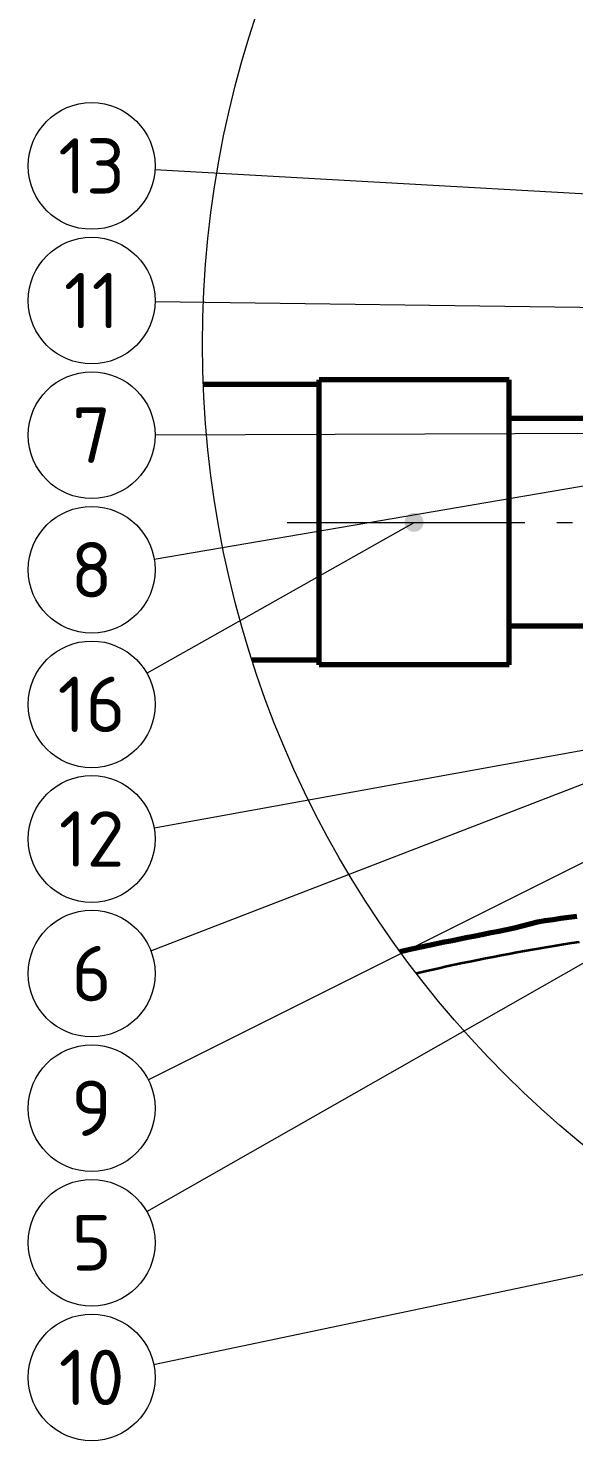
# Model space of a CAD drawing. Header units: millimetres. Extents: x 0 to 2208, y 0 to 420.
# Drawn here: x 740.4 to 774.8, y 256.5 to 345.7 of the extents above; entities that cross this region are included whole.
import ezdxf
from ezdxf.enums import TextEntityAlignment as Align

# ---------------------------------------------------------------- set-up
doc = ezdxf.new("R2010")
doc.units = ezdxf.units.MM
doc.linetypes.add('IRAM-E-TRAZOS', pattern=[5, 4, -1])
doc.linetypes.add('IRAM-F-TRAZO-PUNTO', pattern=[20, 15, -2, 1, -2])
for name, color, linetype, lineweight in [('01-VISIBLE', 7, 'CONTINUOUS', 70), ('02-OCULTA', 4, 'IRAM-E-TRAZOS', 35), ('03-EJE', 1, 'IRAM-F-TRAZO-PUNTO', 18), ('06-TEXTO', 7, 'CONTINUOUS', 25), ('08-FINA', 5, 'CONTINUOUS', 18)]:
    doc.layers.add(name, color=color, linetype=linetype, lineweight=lineweight)
doc.styles.add('ISO3098', font='isocpeur.ttf')

msp = doc.modelspace()

# ---------------------------------------------------------------- hatches: boundary and pattern name
at = {"layer": '08-FINA'}
h = msp.add_hatch(color=7, dxfattribs=at)
h.dxf.hatch_style = 1
edge = h.paths.add_edge_path()
edge.add_arc((764.767, 314.495), 0.6, 0, 360)

# ---------------------------------------------------------------- linework, layer by layer
at = {"layer": '01-VISIBLE'}
for points in [[(758.767, 323.195), (751.471, 323.195)], [(758.767, 305.495), (758.767, 305.995), (758.767, 306.495), (758.767, 306.995), (758.767, 307.495), (758.767, 307.995), (758.767, 308.495), (758.767, 308.995), (758.767, 309.495), (758.767, 309.995), (758.767, 310.495), (758.767, 310.995), (758.767, 311.495), (758.767, 311.995), (758.767, 312.495), (758.767, 312.995), (758.767, 313.495), (758.767, 313.995), (758.767, 314.495), (758.767, 314.995), (758.767, 315.495), (758.767, 315.995), (758.767, 316.495), (758.767, 316.995), (758.767, 317.495), (758.767, 317.995), (758.767, 318.495), (758.767, 318.995), (758.767, 319.495), (758.767, 319.995), (758.767, 320.495), (758.767, 320.995), (758.767, 321.495), (758.767, 321.995), (758.767, 322.495), (758.767, 322.995), (758.767, 323.495)], [(770.767, 323.495), (758.767, 323.495)], [(770.767, 305.495), (770.767, 305.995), (770.767, 306.495), (770.767, 306.995), (770.767, 307.495), (770.767, 307.995), (770.767, 308.495), (770.767, 308.995), (770.767, 309.495), (770.767, 309.995), (770.767, 310.495), (770.767, 310.995), (770.767, 311.495), (770.767, 311.995), (770.767, 312.495), (770.767, 312.995), (770.767, 313.495), (770.767, 313.995), (770.767, 314.495), (770.767, 314.995), (770.767, 315.495), (770.767, 315.995), (770.767, 316.495), (770.767, 316.995), (770.767, 317.495), (770.767, 317.995), (770.767, 318.495), (770.767, 318.995), (770.767, 319.495), (770.767, 319.995), (770.767, 320.495), (770.767, 320.995), (770.767, 321.495), (770.767, 321.995), (770.767, 322.495), (770.767, 322.995), (770.767, 323.495)], [(778.667, 321.045), (770.767, 321.045)], [(779.667, 307.945), (770.767, 307.945)], [(758.767, 305.795), (754.548, 305.795)], [(770.767, 305.495), (758.767, 305.495)], [(763.886, 287.394), (764.247, 287.476), (764.735, 287.584), (765.224, 287.69), (765.713, 287.794), (766.203, 287.896), (766.693, 287.997), (767.183, 288.096), (767.673, 288.195), (768.163, 288.294), (768.654, 288.392), (769.144, 288.49), (769.634, 288.59), (770.124, 288.689), (770.614, 288.789), (771.103, 288.893), (771.59, 289.007), (772.072, 289.141), (772.557, 289.262), (773.049, 289.35), (773.544, 289.425), (774.039, 289.494), (774.534, 289.561), (775.03, 289.626)]]:
    msp.add_lwpolyline(points, dxfattribs=at)
at = {"layer": '02-OCULTA'}
for points in [[(758.767, 323.495), (758.767, 322.995), (758.767, 322.495), (758.767, 321.995), (758.767, 321.495), (758.767, 320.995), (758.767, 320.495), (758.767, 319.995), (758.767, 319.495), (758.767, 318.995), (758.767, 318.495), (758.767, 317.995), (758.767, 317.495), (758.767, 316.995), (758.767, 316.495), (758.767, 315.995), (758.767, 315.495), (758.767, 314.995), (758.767, 314.495), (758.767, 313.995), (758.767, 313.495), (758.767, 312.995), (758.767, 312.495), (758.767, 311.995), (758.767, 311.495), (758.767, 310.995), (758.767, 310.495), (758.767, 309.995), (758.767, 309.495), (758.767, 308.995), (758.767, 308.495), (758.767, 307.995), (758.767, 307.495), (758.767, 306.995), (758.767, 306.495), (758.767, 305.995), (758.767, 305.495)], [(758.767, 305.795), (758.767, 306.307), (758.767, 306.819), (758.767, 307.33), (758.767, 307.842), (758.767, 308.354), (758.767, 308.866), (758.767, 309.377), (758.767, 309.889), (758.767, 310.401), (758.767, 310.913), (758.767, 311.424), (758.767, 311.936), (758.767, 312.448), (758.767, 312.96), (758.767, 313.471), (758.767, 313.983), (758.767, 314.495), (758.767, 315.007), (758.767, 315.519), (758.767, 316.03), (758.767, 316.542), (758.767, 317.054), (758.767, 317.566), (758.767, 318.077), (758.767, 318.589), (758.767, 319.101), (758.767, 319.613), (758.767, 320.124), (758.767, 320.636), (758.767, 321.148), (758.767, 321.66), (758.767, 322.171), (758.767, 322.683), (758.767, 323.195)], [(758.767, 323.195), (758.767, 322.683), (758.767, 322.171), (758.767, 321.66), (758.767, 321.148), (758.767, 320.636), (758.767, 320.124), (758.767, 319.613), (758.767, 319.101), (758.767, 318.589), (758.767, 318.077), (758.767, 317.566), (758.767, 317.054), (758.767, 316.542), (758.767, 316.03), (758.767, 315.519), (758.767, 315.007), (758.767, 314.495), (758.767, 313.983), (758.767, 313.471), (758.767, 312.96), (758.767, 312.448), (758.767, 311.936), (758.767, 311.424), (758.767, 310.913), (758.767, 310.401), (758.767, 309.889), (758.767, 309.377), (758.767, 308.866), (758.767, 308.354), (758.767, 307.842), (758.767, 307.33), (758.767, 306.819), (758.767, 306.307), (758.767, 305.795)], [(770.767, 323.495), (770.767, 322.995), (770.767, 322.495), (770.767, 321.995), (770.767, 321.495), (770.767, 320.995), (770.767, 320.495), (770.767, 319.995), (770.767, 319.495), (770.767, 318.995), (770.767, 318.495), (770.767, 317.995), (770.767, 317.495), (770.767, 316.995), (770.767, 316.495), (770.767, 315.995), (770.767, 315.495), (770.767, 314.995), (770.767, 314.495), (770.767, 313.995), (770.767, 313.495), (770.767, 312.995), (770.767, 312.495), (770.767, 311.995), (770.767, 311.495), (770.767, 310.995), (770.767, 310.495), (770.767, 309.995), (770.767, 309.495), (770.767, 308.995), (770.767, 308.495), (770.767, 307.995), (770.767, 307.495), (770.767, 306.995), (770.767, 306.495), (770.767, 305.995), (770.767, 305.495)], [(770.767, 307.945), (770.767, 308.449), (770.767, 308.953), (770.767, 309.457), (770.767, 309.96), (770.767, 310.464), (770.767, 310.968), (770.767, 311.472), (770.767, 311.976), (770.767, 312.48), (770.767, 312.983), (770.767, 313.487), (770.767, 313.991), (770.767, 314.495), (770.767, 314.999), (770.767, 315.503), (770.767, 316.007), (770.767, 316.51), (770.767, 317.014), (770.767, 317.518), (770.767, 318.022), (770.767, 318.526), (770.767, 319.03), (770.767, 319.533), (770.767, 320.037), (770.767, 320.541), (770.767, 321.045)], [(770.767, 321.045), (770.767, 320.541), (770.767, 320.037), (770.767, 319.533), (770.767, 319.03), (770.767, 318.526), (770.767, 318.022), (770.767, 317.518), (770.767, 317.014), (770.767, 316.51), (770.767, 316.007), (770.767, 315.503), (770.767, 314.999), (770.767, 314.495), (770.767, 313.991), (770.767, 313.487), (770.767, 312.983), (770.767, 312.48), (770.767, 311.976), (770.767, 311.472), (770.767, 310.968), (770.767, 310.464), (770.767, 309.96), (770.767, 309.457), (770.767, 308.953), (770.767, 308.449), (770.767, 307.945)], [(775.196, 287.99), (774.701, 287.914), (774.206, 287.835), (773.711, 287.755), (773.217, 287.673), (772.723, 287.589), (772.23, 287.504), (771.736, 287.416), (771.243, 287.327), (770.751, 287.235), (770.258, 287.142), (769.766, 287.047), (769.275, 286.95), (768.784, 286.852), (768.293, 286.751), (767.802, 286.649), (767.312, 286.544), (766.823, 286.438), (766.333, 286.33), (765.845, 286.22), (765.356, 286.108), (764.922, 286.007)]]:
    msp.add_lwpolyline(points, dxfattribs=at)
at = {"layer": '03-EJE'}
msp.add_lwpolyline([(756.767, 314.495), (817.667, 314.495)], dxfattribs=at)
at = {"layer": '08-FINA'}
for p, q in [((748.41, 336.776), (779.307, 335.045)), ((748.416, 328.446), (785.937, 327.935)), ((748.36, 312.174), (792.667, 319.745)), ((748.417, 320.016), (792.717, 320.19)), ((747.899, 304.967), (764.767, 314.495)), ((748.148, 287.442), (796.667, 306.195)), ((748.353, 295.213), (809.267, 306.245)), ((747.993, 279.291), (796.667, 303.662)), ((747.893, 270.979), (796.667, 298.745)), ((748.331, 261.321), (796.667, 271.462))]:
    msp.add_line(p, q, dxfattribs=at)
for centre, radius in [((816.667, 325.75), 65.25), ((744.417, 337), 4), ((744.417, 328.5), 4), ((744.417, 320), 4), ((744.417, 311.5), 4), ((744.417, 303), 4), ((744.417, 294.5), 4), ((744.417, 286), 4), ((744.417, 277.5), 4), ((744.417, 269), 4), ((744.417, 260.5), 4)]:
    msp.add_circle(centre, radius, dxfattribs=at)

# ---------------------------------------------------------------- texts
at = {"layer": '06-TEXTO', "style": 'ISO3098'}
for s, p in [('13', (744.417, 337)), ('11', (744.417, 328.5)), ('7', (744.417, 320)), ('8', (744.417, 311.5)), ('16', (744.417, 303)), ('12', (744.417, 294.5)), ('6', (744.417, 286)), ('9', (744.417, 277.5)), ('5', (744.417, 269)), ('10', (744.417, 260.5))]:
    msp.add_text(s, height=3.5, dxfattribs=at).set_placement(p, align=Align.MIDDLE_CENTER)

doc.saveas('drawing.dxf')
